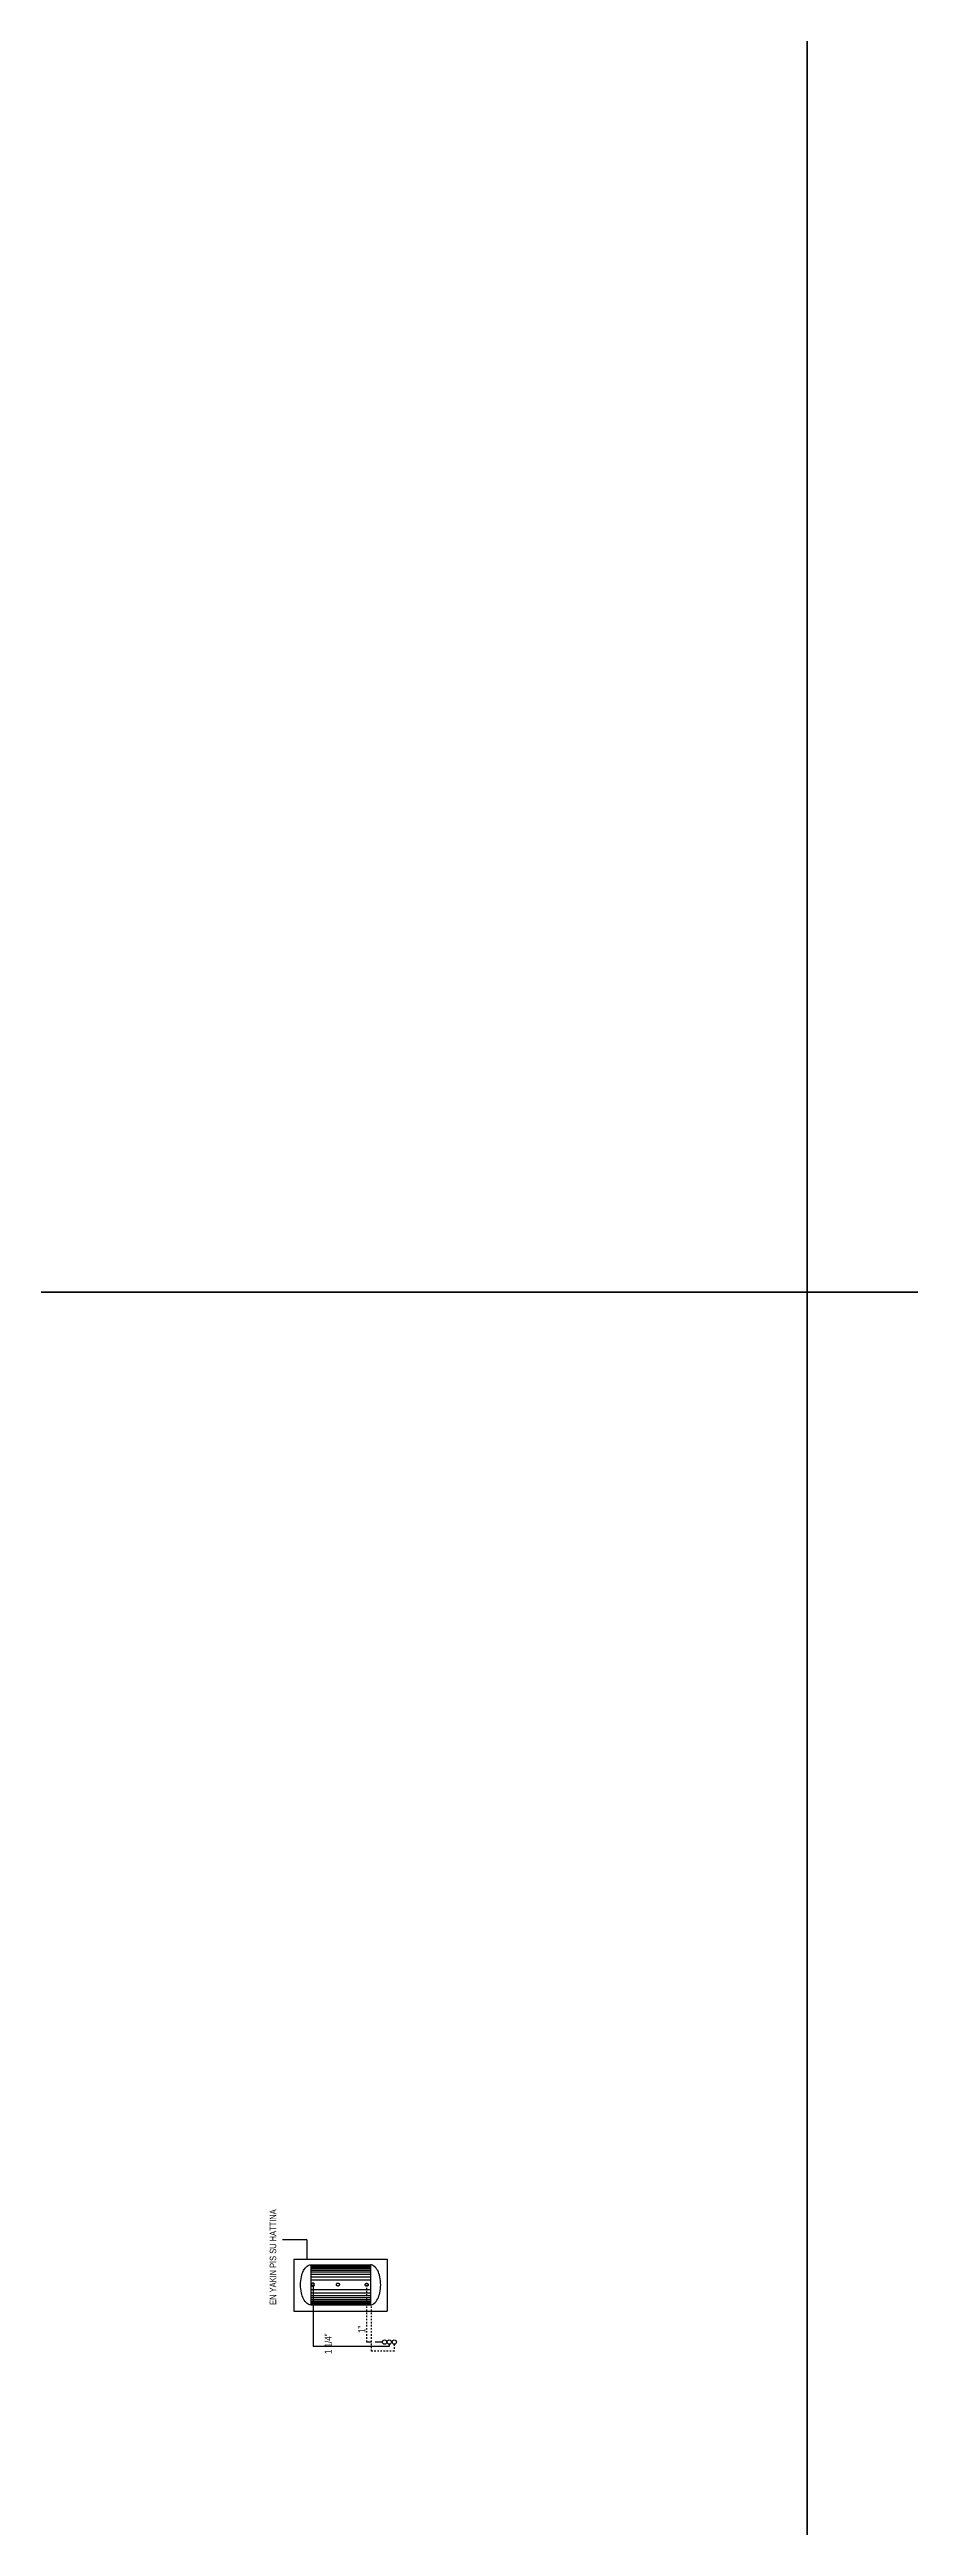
# Model space of a CAD drawing. Header units: centimetres. Extents: x 0 to 3740, y -4063 to 107.
# Drawn here: x 870.9 to 926.6, y -2045 to -1884.5 of the extents above; entities that cross this region are included whole.
import ezdxf

# ---------------------------------------------------------------- set-up
doc = ezdxf.new("R2010")
doc.units = ezdxf.units.CM
for name, pattern in [('ACAD_ISO14W100', [24, 12, -3, 0, -3, 0, -3, 0, -3]), ('DUZ', [0]), ('HIDDEN', [0.375, 0.25, -0.125]), ('HIDDEN2', [0.1875, 0.125, -0.0625]), ('KESIK-3', [24, 20, -4])]:
    doc.linetypes.add(name, pattern=pattern)
for name, color, linetype in [('AÇIK GENLEŞME DEPOSU', 7, 'Continuous'), ('ISIT', 3, 'Continuous'), ('MB CIHAZ', 7, 'Continuous'), ('MB GENLEŞME ÇAP', 2, 'KESIK-3'), ('MB MAHALNO', 3, 'Continuous'), ('MB RADBOR', 6, 'Continuous'), ('MB sıhhi tesisat', 3, 'Continuous'), ('ROTAS-ISITMA-SEMBOL', 1, 'Continuous'), ('ROTAS-LEJANT-CERCEVE', 7, 'Continuous'), ('sıhhi tesisat', 3, 'Continuous')]:
    doc.layers.add(name, color=color, linetype=linetype)
for name, color, linetype, lineweight in [('MB DONUS', 142, 'HIDDEN2', 30), ('MB DONUS BORUSU', 142, 'HIDDEN', 30), ('MB GIDIS', 1, 'DUZ', 30), ('MB GIDIS BORUSU', 1, 'Continuous', 30)]:
    doc.layers.add(name, color=color, linetype=linetype, lineweight=lineweight)
doc.styles.add('TROMANT', font='swiss.ttf', dxfattribs={"width": 0.9, "height": 25})

# ---------------------------------------------------------------- blocks, each defined once
blk = doc.blocks.new('MTY- KATI YAKITLI KAZAN')
at = {"layer": 'AÇIK GENLEŞME DEPOSU', "color": 1}
for p, q in [((2125.2, 345.6), (2230, 345.6)), ((2125.2, 275.6), (2230, 275.6))]:
    blk.add_line(p, q, dxfattribs=at)
at = {"layer": 'AÇIK GENLEŞME DEPOSU', "color": 2}
for p, q in [((2125.2, 345.6), (2125.2, 275.6)), ((2230, 345.6), (2230, 275.6))]:
    blk.add_line(p, q, dxfattribs=at)
at = {"layer": 'AÇIK GENLEŞME DEPOSU', "color": 7}
for p, q in [((2125.2, 344.4), (2230, 344.4)), ((2125.2, 343.1), (2230, 343.1)), ((2125.2, 341.3), (2230, 341.3)), ((2125.2, 339.1), (2230, 339.1)), ((2125.2, 336.4), (2230, 336.4)), ((2125.2, 333.1), (2230, 333.1)), ((2125.2, 329.1), (2230, 329.1)), ((2125.2, 324.5), (2230, 324.5)), ((2125.2, 319.1), (2230, 319.1)), ((2125.2, 302.1), (2230, 302.1)), ((2125.2, 296.7), (2230, 296.7)), ((2125.2, 292.1), (2230, 292.1)), ((2125.2, 288.1), (2230, 288.1)), ((2125.2, 284.8), (2230, 284.8)), ((2125.2, 282.1), (2230, 282.1)), ((2125.2, 279.9), (2230, 279.9)), ((2125.2, 278.1), (2230, 278.1)), ((2125.2, 276.8), (2230, 276.8))]:
    blk.add_line(p, q, dxfattribs=at)
at = {"layer": 'AÇIK GENLEŞME DEPOSU', "color": 1, "linetype": 'Continuous'}
for points in [[(2125.2, 275.6, -0.172513), (2119.1, 277.8, -0.104591), (2112.6, 285.9, -0.065828), (2108.9, 296.5, -0.05197), (2107.4, 310.6, -0.05197), (2108.9, 324.7, -0.065828), (2112.6, 335.4, -0.104591), (2119.1, 343.4, -0.172513), (2125.2, 345.6, -0.172513)], [(2230, 275.6, 0.172513), (2236, 277.8, 0.104591), (2242.6, 285.9, 0.065828), (2246.3, 296.5, 0.05197), (2247.8, 310.6, 0.05197), (2246.3, 324.7, 0.065828), (2242.6, 335.4, 0.104591), (2236, 343.4, 0.172513), (2230, 345.6, 0.172513)]]:
    blk.add_lwpolyline(points, format="xyb", dxfattribs=at)
at = {"layer": 'ISIT', "color": 2, "ltscale": 50}
for centre in [(2254.5, 210.3), (2262.8, 210.2), (2271.7, 210.2)]:
    blk.add_circle(centre, 3.75, dxfattribs=at)
at = {"layer": 'MB CIHAZ', "color": 2}
for p, q in [((2095.5, 355.5), (2259.1, 355.5)), ((2095.5, 355.5), (2095.5, 264.5)), ((2259.1, 355.5), (2259.1, 264.5)), ((2095.5, 264.5), (2259.1, 264.5))]:
    blk.add_line(p, q, dxfattribs=at)
at = {"layer": 'MB DONUS', "linetype": 'HIDDEN', "lineweight": 30, "ltscale": 0.5}
blk.add_line((2223.2, 310.6), (2223.2, 210.3), dxfattribs=at)
at = {"layer": 'MB DONUS BORUSU', "ltscale": 50}
blk.add_line((2250.7, 210.3), (2223.2, 210.3), dxfattribs=at)
at = {"layer": 'MB GENLEŞME ÇAP', "ltscale": 50}
for centre in [(2172.8, 311), (2223.2, 310.6)]:
    blk.add_circle(centre, 2.62, dxfattribs=at)
for start, end in [(191.5516, 348.4484), (23.231, 156.769)]:
    blk.add_arc((2129.2, 310.9), 2.62, start, end, dxfattribs=at)
at = {"layer": 'MB GIDIS', "linetype": 'Continuous', "lineweight": 30}
blk.add_line((2129.2, 310.9), (2129.2, 202.3), dxfattribs=at)
at = {"layer": 'MB GIDIS BORUSU', "ltscale": 2.5}
for p, q in [((2262.8, 202.3), (2129.2, 202.3)), ((2262.8, 206.5), (2262.8, 202.3))]:
    blk.add_line(p, q, dxfattribs=at)
at = {"layer": 'MB RADBOR', "ltscale": 0.65}
for q in [(2075.6, 389.3), (2118.2, 355.5)]:
    blk.add_line((2118.2, 389.3), q, dxfattribs=at)
at = {"layer": 'MB sıhhi tesisat', "linetype": 'ACAD_ISO14W100', "ltscale": 0.1}
blk.add_line((2231.9, 194.3), (2231.9, 275.8), dxfattribs=at)
at = {"layer": 'sıhhi tesisat', "linetype": 'ACAD_ISO14W100', "ltscale": 0.1}
for p, q in [((2271.7, 194.3), (2231.9, 194.3)), ((2271.7, 206.5), (2271.7, 194.3))]:
    blk.add_line(p, q, dxfattribs=at)
at = {"layer": 'MB MAHALNO', "style": 'TROMANT', "width": 0.8}
blk.add_text('EN YAKIN PIS SU HATTINA', height=11.25, rotation=90, dxfattribs=at).set_placement((2064.6, 275.5, 15))
at = {"layer": 'MB MAHALNO', "color": 2, "style": 'TROMANT', "width": 0.8}
for s, p in [('1 1/4"', (2162, 189.3)), ('1"', (2220.8, 226.2, 15))]:
    blk.add_text(s, height=12.5, rotation=90, dxfattribs=at).set_placement(p)

msp = doc.modelspace()

# ---------------------------------------------------------------- linework, layer by layer
at = {"layer": 'ROTAS-LEJANT-CERCEVE'}
for points in [[(770, -1965.02), (920, -1965.02), (920, -1881.02), (770, -1881.02)], [(920, -1965.02), (1340, -1965.02), (1340, -1881.02), (920, -1881.02)], [(770, -2049.02), (920, -2049.02), (920, -1965.02), (770, -1965.02)], [(920, -2049.02), (1340, -2049.02), (1340, -1965.02), (920, -1965.02)]]:
    msp.add_lwpolyline(points, close=True, dxfattribs=at)

# ---------------------------------------------------------------- block references
at = {"layer": 'ROTAS-ISITMA-SEMBOL', "xscale": 0.036985265233263766, "yscale": 0.036985265233263766}
msp.add_blockref('MTY- KATI YAKITLI KAZAN', (809.22, -2040.81), dxfattribs=at)

doc.saveas('drawing.dxf')
